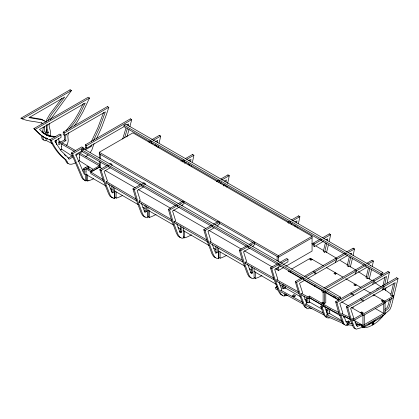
<?xml version="1.0" encoding="UTF-8"?>
<svg xmlns="http://www.w3.org/2000/svg" width="419" height="419" viewBox="0 0 419 419"><rect width="100%" height="100%" fill="white"/><g stroke="black" fill="none" stroke-linecap="round" stroke-linejoin="round"><path stroke-width="0.63" d="M55.507 142.732L55.408 140.648M43.078 136.426C41.816 139.511 46.902 143.864 46.179 137.851M41.769 135.499C41.612 137.086 41.649 139.904 43.791 139.993M56.706 144.78L56.549 140.878A4.578 2.645 -60 0 0 55.989 140.192M64.426 135.164L64.578 139.862L65.903 140.627L58.791 144.733L59.079 141.339L58.702 138.972A7.72 4.457 -60 0 0 58.435 138.422M388.031 271.638L389.392 272.219L387.098 283.071M396.699 277.828L398.05 278.457L392.205 302.968M227.905 175.2L227.962 174.891L229.293 175.655L227.648 183.501M192.515 154.768L192.572 154.459L193.903 155.224L192.462 162.09M298.501 216.162L298.558 215.858L299.889 216.628L298.464 223.432M329.261 234.142L329.318 233.86L330.643 234.624L329.229 241.339M372.025 260.487L373.397 261.021L372.271 266.437M353.128 248.436L353.18 248.174L354.511 248.938L353.112 255.517M370.354 266.002L370.516 265.237M384.904 277.116L382.856 286.114M225.956 182.04L226.412 179.871L224.223 181.139M296.558 222.955L297.008 220.844L294.861 222.08M351.421 254.066L351.614 253.165L349.949 254.129M159.309 135.615L159.372 135.316L160.702 136.086L159.141 143.005M189.231 160.844L189.451 159.812M190.556 161.608L191.017 159.445L188.828 160.707M327.323 240.867L327.752 238.846L326.097 239.804M393.42 283.935L390.691 295.316L392.016 296.081L393.116 295.453M44.1 131.362L43.613 133.441M368.416 268.04L366.038 277.881L367.363 278.645L368.416 278.038M369.741 268.804L367.363 278.645M223.987 184.177L223.584 185.968M225.113 185.853L225.317 184.941M294.389 225.977L294.594 225.076M295.72 226.742L295.924 225.841M188.377 164.657L188.587 163.745M189.707 165.421L189.912 164.515M325.364 242.952L323.29 251.484L324.615 252.248L325.631 251.662M326.689 243.717L324.615 252.248M350.782 256.957L348.435 266.589L347.11 265.824L349.252 257.093M371.663 269.192L369.233 279.127M46.111 131.362L45.592 133.567A15.152 8.747 -60 0 0 45.399 134.53L48.332 132.833A16.325 9.422 -60 0 0 48.101 131.959L47.509 130.094A18.86 10.889 -60 0 1 46.902 125.25A20.468 11.816 -60 0 1 46.069 131.367M157.266 142.45L157.748 140.344L155.58 141.596M191.415 166.704L191.619 165.84M226.82 187.125L227.025 186.261M297.427 228.009L297.631 227.15M352.489 258.266L350.315 267.023M328.396 245.01L326.563 252.421M42.288 132.671L42.769 130.597A16.053 9.265 -60 0 0 43.277 127.067M384.652 284.936L386.533 276.425L339.788 303.414L342.868 313.223L341.789 313.847L341.789 315.439M155.02 145.54L155.245 144.618M156.345 146.304L156.57 145.388M158.445 145.891L158.005 147.666M385.983 287.685L385.276 290.435M130.335 119.101L130.403 118.844L131.728 119.609L129.869 126.632M383.741 288.649L383.458 289.744L384.527 289.168M388.795 302.56L389.618 299.381M390.12 303.33L391.383 298.48M388.638 303.162L388.214 304.744A22.469 12.973 -60 0 1 387.753 306.284L387.182 307.551L385.291 309.081A23.804 13.743 -60 0 0 384.815 309.458M389.963 303.932L389.539 305.509A22.469 12.973 -60 0 1 389.083 307.048L388.492 308.342L386.617 309.845A23.804 13.743 -60 0 0 384.862 311.301M392.048 303.581L391.608 305.226A33.017 19.065 -60 0 1 391.336 306.174L389.974 309.4L387.764 311.563M392.016 296.081L395.175 282.668L350.603 308.405L353.762 318.173L352.667 318.801L352.667 320.399M128.083 125.899L128.602 123.972L126.899 124.951M125.925 128.13L122.704 138.967M127.256 128.9L124.637 137.783M129.047 129.581L126.878 136.929M66.123 134.337L65.626 137.27L65.903 140.627M107.458 106.683L108.835 107.285L106.51 114.319L101.628 127.46L96.7 138.307M103.551 112.528L97.926 127.622L91.195 141.905M45.294 137.935L40.067 134.64L33.86 128.612L88.184 97.245L89.514 98.009L82.889 112.025L77.405 121.568A35.463 20.473 -60 0 1 74.184 125.925M83.35 103.456L78.714 112.8L74.697 119.598A31.713 18.31 -60 0 1 72.047 123.217L66.207 130.508M50.369 119.797L50.531 119.452M93.537 140.559L99.748 127.198L105.368 111.847L64.563 135.405L63.232 134.635L63.232 132.085L107.51 106.52M96.354 138.993L96.527 138.652M50.709 119.106L71.455 90.556L70.13 89.792L20.95 118.184C27.748 121.835 35.961 121.018 43.021 123.542M68.857 132.582L68.711 132.849A4.578 2.645 -60 0 0 68.15 134.18L67.831 136.306L68.161 139.59A6.725 3.881 -60 0 1 67.223 144.225M69.889 90.137L70.13 89.792M61.986 98.203L49.913 114.104L47.054 118.991A11.905 6.872 -60 0 0 46.111 121.678M90.169 152.663L91.834 150.06L93.076 146.414A19.342 11.166 -60 0 1 94.092 143.617M69.297 128.843L73.377 123.987A31.713 18.31 -60 0 0 76.028 120.368L80.417 112.858L85.23 103.037L39.47 129.455L44.66 133.996L48.672 136.159A32.342 18.672 -60 0 0 51.61 136.741L55.146 136.845M383.196 315.727L380.646 318.634A24.564 14.183 -60 0 1 376.257 322.625L373.58 324.432L373.58 321.813M88.126 154.794L85.764 156.722M387.517 311.746L386.988 312.15A20.191 11.659 -60 0 0 384.935 313.899M22.275 118.949L71.455 90.556M33.86 128.612L35.186 129.377L89.514 98.009M45.54 132.975L47.017 132.121L48.347 132.891M46.231 135.164L47.556 134.394L50.992 136.379M68.067 163.515L66.799 162.766L65.683 160.697A19.342 11.166 -60 0 0 64.563 158.937C58.068 153.977 53.459 147.064 49.924 139.768L59.697 134.127L61.022 134.892L61.022 137.448L54.721 141.083L60.834 150.573L67.7 157.23M49.924 139.768L51.249 140.533L61.022 134.892M63.232 132.085L64.563 132.849L108.835 107.285M59.105 143.02L64.578 139.862M61.713 146.634L61.713 144.099L63.039 143.335L75.551 150.562M84.664 180.16L83.004 179.311L81.626 177.326L71.267 152.982L81.815 146.896L83.14 147.661L83.14 149.578M124.066 126.585L86.681 148.174L85.35 147.404L85.35 144.854L130.403 118.844M71.267 152.982L72.597 153.752L83.14 147.661M85.35 144.854L86.681 145.618L131.728 119.609M107.065 165.945L81.59 151.238L81.59 149.703L83.36 148.682L340.375 297.071L340.375 298.6L338.61 299.622L302.942 279.033M149.536 141.428L124.061 126.721L124.061 125.187L125.831 124.165L382.846 272.549L382.846 274.084L381.075 275.105L365.787 266.28M68.266 158.162L72.786 155.554M83.517 149.358L86.34 147.729M82.082 150.83L75.724 154.496L84.465 174.713L84.465 169.753L88.891 167.202L88.891 169.653M72.985 156.973L69.03 159.257A22.453 12.963 -60 0 0 67.716 157.209M75.808 155.344L82.585 151.432M85.408 149.798L91.059 146.54A22.453 12.963 -60 0 1 91.468 145.299M79.406 157.523L79.406 154.318L80.736 153.553L99.612 164.452M99.287 158.22L99.287 152.259L132.907 132.849L312.066 236.285L312.066 251.096L285.732 266.301M83.14 171.471L83.14 168.988L87.566 166.432L88.891 167.202M90.954 170.606L99.423 165.715M103.64 181.411L90.761 173.524L90.761 171.994L99.235 167.102M92.845 171.046L94.537 170.067M95.668 169.417L99.622 167.134M111.92 197.49L110.087 196.328L108.615 193.845L102.922 179.363L99.806 169.711L107.442 165.301L108.772 166.065L108.772 166.961L139.904 184.899M109.699 163.997L110.569 163.494L111.894 164.264L111.894 165.542M148.295 141.716L149.913 140.779L151.238 141.549L151.238 142.439M151.736 139.731L159.372 135.316M99.806 169.711L101.131 170.475L108.772 166.065M111.03 164.761L111.894 164.264M149.08 142.795L151.238 141.549M153.061 140.496L160.702 136.086M110.223 167.783L104.085 171.324L107.442 180.977L106.431 181.563L106.431 183.155M151.788 143.785L152.872 143.157M113.219 186.968L113.219 192.483L112.208 192.944A34.363 19.84 -60 0 1 111.925 192.311L108.668 183.978M144.34 216.775L142.549 215.429L140.999 212.533L136.034 199.25L132.959 188.88L140.622 184.454L141.947 185.219L141.947 186.115M142.444 183.402L143.743 182.653L145.074 183.417L145.074 184.695M180.929 161.184L183.087 159.938L184.418 160.702L184.418 161.598M185.46 158.565L192.572 154.459M132.959 188.88L134.284 189.645L141.947 185.219M143.769 184.166L145.074 183.417M182.26 161.949L184.418 160.702M186.785 159.335L193.903 155.224M143.942 186.623L137.17 190.535L140.281 200.329L139.265 200.916L139.265 202.508M184.449 163.237L186.088 162.289M144.11 211.427L145.074 210.872L146.399 211.637L146.399 206.122M146.399 211.637L144.906 212.36A32.493 18.761 -60 0 1 144.618 211.731L141.449 203.414M179.929 237.301L177.991 235.991L176.425 233.179L171.397 219.697L168.349 209.311L176.011 204.886L177.337 205.65L177.337 206.546M177.834 203.833L182.647 201.057L183.972 201.822L183.972 203.739L182.674 204.488L182.674 205.127L181.547 205.776M216.319 181.616L218.477 180.369L219.807 181.134L219.807 182.029M220.85 179.002L227.962 174.891M168.349 209.311L169.674 210.076L177.337 205.65M179.693 204.289L183.972 201.822M218.184 182.071L219.807 181.134M221.63 180.081L229.293 175.655M179.301 207.075L172.555 210.967L175.64 220.776L174.629 221.363L174.629 222.955M220.384 183.354L221.483 182.721M179.473 231.875L180.463 231.304L181.788 232.068L181.788 227.166M181.788 232.068L180.254 232.812A32.342 18.672 -60 0 1 179.966 232.184M215.581 257.727L213.585 256.564L211.925 253.741L206.824 240.092L203.775 229.722L211.401 225.317L212.726 226.082L212.726 226.978M213.224 224.265L218.037 221.489L219.362 222.253L219.362 224.17L218.063 224.919L218.063 225.558L216.942 226.202M203.775 229.722L205.101 230.487L212.726 226.082M215.083 224.725L219.362 222.253M214.14 227.821L207.981 231.377L211.071 241.187L210.055 241.768L210.055 243.366L242.748 262.001M217.178 246.985L217.178 252.505L215.743 253.333A30.797 17.781 -60 0 1 215.387 252.557L212.375 244.623M251.185 277.907L249.08 276.729L247.43 273.926L242.344 260.367L239.307 250.07L246.791 245.749L248.116 246.513L248.116 247.409M249.148 244.387L253.427 241.92L254.752 242.685L254.752 244.602L253.453 245.351L253.453 245.99L252.348 246.629M287.638 222.164L289.257 221.232L290.582 221.997L290.582 222.892M291.614 219.87L298.558 215.858M239.307 250.07L240.637 250.834L248.116 246.513M249.939 245.466L254.752 242.685M288.424 223.243L290.582 221.997M292.404 220.944L299.889 216.628M250.138 247.901L243.518 251.725L246.618 261.524L245.607 262.111L245.607 263.703M291.105 224.249L292.179 223.631M99.287 152.259L278.446 255.695L312.066 236.285M250.41 272.649L251.238 272.167L252.568 272.937L252.568 267.416M312.066 237.819L278.446 257.229L254.49 243.397M252.568 272.937L251.321 273.654A29.22 16.87 -60 0 1 250.887 272.743L247.744 264.489M282.663 295.254L280.473 294.342L278.714 291.687L273.507 277.965L270.485 267.825L277.755 263.63L279.08 264.394L279.08 265.29M279.578 262.577L286.627 258.502L287.958 259.272L287.958 261.823L282.987 264.693M323.337 241.396L314.496 246.503L313.171 245.733L313.171 243.182L320.221 239.108L321.551 239.878L321.551 240.768M322.604 237.735L329.318 233.86M270.485 267.825L271.811 268.589L279.08 264.394M280.903 263.342L287.958 259.272M313.171 243.182L314.496 243.947L321.551 239.878M323.929 238.5L330.643 234.624M280.777 265.971L274.702 269.48L277.839 279.258L276.823 279.845L276.823 281.437M275.419 268.762L278.446 270.506L283.49 267.594M291.493 269.103L310.296 258.251L323.51 265.876M288.817 271.386L289.697 270.878M290.194 272.182L291.079 271.674M312.312 259.413L310.987 260.178L309.604 259.382L310.935 258.617L310.935 260.147M277.97 290.189L275.733 288.932L275.733 287.397L277.43 286.418M306.54 307.986L304.681 306.954L303.178 304.419L298.265 291.53L295.28 281.605L302.083 277.677L303.414 278.441L303.414 279.337M304.451 276.31L344.554 253.155L345.879 253.924L345.879 254.815M346.377 252.102L353.18 248.174M302.837 303.932L280.887 291.828L280.845 290.294L281.835 289.718L279.038 282.369M285.768 287.507L283.532 288.801L282.155 288.005M295.28 281.605L296.605 282.369L303.414 278.441M305.776 277.074L345.879 253.924M348.226 252.568L354.511 248.938M305.048 280.049L299.501 283.254L302.68 293.007L301.654 293.599L301.654 295.196M307.818 278.452L347.733 255.407M293.929 294.772L292.158 295.793L293.929 296.814L295.699 295.793L293.929 294.772L293.929 296.301L293.043 296.814M348.435 266.589L349.462 265.997M314.522 286.229L315.407 285.721M336.64 273.46L335.315 274.225L333.938 273.429L335.263 272.664L335.263 274.194M301.722 293.593L307.918 296.909L309.411 296.05L321.991 303.309L322.929 302.769L324.311 303.566L323.374 304.11L331.968 309.07L338.777 312.296M323.814 288.115L364.457 264.651L365.787 265.416L365.787 266.311M366.808 263.294L372.072 260.251M301.722 295.123L307.918 298.443L309.411 297.579L321.991 304.843M306.535 302.02L306.535 297.961L307.86 298.731L310.076 297.453M325.144 288.88L365.787 265.416M368.133 264.059L373.397 261.021M322.017 290.048L322.017 291.708L323.348 292.472L325.338 291.32M327.26 290.21L367.164 267.175M309.541 301.879L307.86 302.848L306.483 302.052M333.053 296.924L333.938 296.416M323.122 291.713L323.122 302.686L324.453 303.456L325.778 302.686L325.778 291.713M334.43 297.726L335.315 297.212M356.548 284.951L355.223 285.721L353.84 284.925L355.171 284.155L355.171 285.69M326.16 317.303C322.504 315.266 322.688 309.966 320.692 306.645L322.017 305.88L323.348 306.645L323.348 303.356L323.625 304.11M320.692 306.645L322.017 307.415L323.348 306.645M81.59 149.703L338.61 298.092L340.375 297.071M124.061 125.187L381.075 273.57L382.846 272.549M342.957 323.541A24.066 13.895 -60 0 1 342.344 322.221L338.227 310.982L335.598 301.743L388.067 271.449M335.598 301.743L336.923 302.513L389.392 272.219M326.443 312.354L326.443 309.458L328.653 308.18M326.443 309.458L327.768 310.222L329.983 308.944M330.01 313.045L327.768 314.339L326.851 313.81M376.65 288.895L378.42 287.874M355.123 328.433L354.149 328.192L353.379 327.234A25.606 14.78 -60 0 1 352.85 326.071L348.948 315.523L346.403 306.745L396.725 277.692M346.403 306.745L347.733 307.509L398.05 278.457M352.128 307.939L353.453 307.174M372.915 295.934L374.246 295.17M348.137 324.547L347.063 325.165L347.063 323.573L350.237 321.724A33.373 19.269 -60 0 0 349.525 321.939L346.948 322.661L345.984 321.467A29.23 16.875 -60 0 1 345.733 320.886L344.308 317.052L343.669 317.419L343.669 315.868M360.476 312.763L361.807 311.993L363.184 312.794L361.859 313.559M347.885 321.567L348.912 320.959A33.373 19.269 -60 0 0 348.199 321.174L345.864 321.892M382.647 301.554L383.977 300.79M352.877 318.712L353.641 319.037L362.493 313.925L362.493 315.46L353.641 320.572L352.877 320.242M384.611 301.156L393.467 296.044L392.902 295.605M351.232 307.426L362.938 314.182L385.056 301.413L385.056 314.182L362.938 326.951L361.236 325.972M384.611 302.686L393.467 297.574L393.467 296.044M362.938 315.711L385.056 302.942M385.056 312.647L362.938 325.416L354.443 320.514M362.707 327.37L363.818 326.731M369.469 323.945L372.103 322.426M374.204 321.211L375.785 320.299M362.404 326.747L364.399 327.129L382.709 316.56L382.709 315.538M77.997 161.504L79.353 160.734L79.353 157.523M156.125 214.434L153.008 215.984A44.953 25.957 -60 0 1 150.871 216.885L150.824 216.901A27.528 15.896 -60 0 1 149.3 217.409L147.975 216.644L147.975 210.312M191.499 234.87L188.377 236.426A38.155 22.029 -60 0 1 184.826 237.824M226.538 255.433L223.783 256.795A45.053 26.015 -60 0 1 221.646 257.701L221.599 257.711A28.565 16.493 -60 0 1 220.237 258.177L218.755 257.455L218.755 251.154M261.969 275.602L259.225 276.959A37.029 21.379 -60 0 1 255.511 278.41M122.427 195.532L120.337 196.558A43.037 24.847 -60 0 1 117.781 197.632L117.577 197.7A24.747 14.288 -60 0 1 116.252 198.114L114.796 197.375L114.796 191.111M93.589 178.73L92.751 179.138A35.825 20.683 -60 0 1 88.922 180.673M75.661 162.724C72.995 164.316 67.904 165.788 67.009 161.467M60.216 149.866L60.415 149.787A11.428 6.599 -60 0 0 61.064 149.494A10.784 6.227 -60 0 0 61.535 149.237L61.661 146.634M348.451 324.903L345.78 325.505L344.292 324.301A24.066 13.895 -60 0 1 343.674 322.991M356.328 325.505L357.836 324.935A23.804 13.743 -60 0 1 360.419 324.17L361.807 324.94L361.807 326.359M311.925 308.159L311.542 308.279A33.237 19.19 -60 0 1 310.819 308.478L309.494 307.714A33.237 19.19 -60 0 0 309.845 307.619M183.883 236.934A38.155 22.029 -60 0 1 183.496 237.06L184.826 237.809M88.891 180.662L88.928 180.652A16.582 9.574 -60 0 1 87.492 180.956L86.042 180.201L86.042 174.534M254.563 277.525A37.029 21.379 -60 0 1 254.186 277.645L255.517 278.389M114.796 197.375L114.926 197.344A24.747 14.288 -60 0 0 115.471 197.192M329.292 318.047C323.835 318.697 324.254 310.594 322.017 307.415M361.807 324.94L361.744 324.95A23.804 13.743 -60 0 0 359.162 325.704L357.255 326.354M86.042 180.201L86.167 180.191A16.582 9.574 -60 0 0 86.461 180.149M285.056 294.091C285.465 298.653 280.112 294.416 279.887 292.095C276.933 284.354 273.759 276.671 271.811 268.589M114.743 188.283L114.665 198.381A11.083 6.4 -60 0 1 113.245 198.26L111.417 197.092L109.946 194.615L104.247 180.128L101.131 170.475M352.3 323.824L347.597 323.29M352.866 325.395L346.66 324.599M50.819 139.616L50.201 139.569A34.829 20.112 -60 0 1 47.295 138.956M180.804 237.442L180.17 237.358M344.612 324.756L343.716 324.437L342.962 323.536M355.836 324.154L359.371 324.667M145.184 216.969L144.571 216.848M85.989 171.685L85.989 180.924L84.334 180.076L82.952 178.096L72.597 153.752M29.094 117.194L41.167 119.158L44.021 120.74M21.929 118.477L20.95 118.184M357.192 326.343L356.485 325.306A29.885 17.252 -60 0 1 356.239 324.735L354.401 319.833M372.255 322.012L372.449 325.144L373.774 324.379L373.774 321.315M45.634 138.066L45.97 138.186A34.829 20.112 -60 0 0 46.3 138.296M47.295 138.951C42.377 137.113 38.731 133.08 35.186 129.377M342.69 321.787L326.857 314.837M343.229 323.515L326.857 316.366M55.837 136.494L50.28 135.976A32.342 18.672 -60 0 1 47.342 135.4L43.33 133.232M349.619 317.272L341.956 313.779M350.614 319.252L341.956 315.313M338.777 313.826L331.968 310.605L323.374 305.64M323.274 313.072L305.812 304M323.746 314.842L305.812 305.53M46.069 140.423L52.171 143.581M302.837 302.398L280.887 290.294M298.757 291.985L276.865 279.85M298.757 293.515L276.865 281.379M275.733 287.397L277.97 288.66M273.953 278.211L245.639 262.121M273.953 279.74L245.639 263.651M242.192 260.152L210.087 241.784M207.206 240.129L174.655 221.379M208.238 242.255L174.655 222.908M151.233 142.408L182.935 160.713M184.067 161.362L218.032 180.977M219.734 181.956L288.796 221.829M290.498 222.808L319.933 239.804M321.064 240.459L344.277 253.862M345.408 254.516L364.09 265.3M335.315 258.486L336.64 259.256L336.64 260.534L335.315 261.299L335.315 262.577M355.223 269.983L356.548 270.747L356.548 272.025L355.223 272.79L355.223 274.068M372.915 280.196L374.246 280.966L374.246 282.238L372.915 283.008L372.915 284.286M382.647 285.816L383.977 286.58L383.977 287.858L382.647 288.628L382.647 289.901M382.563 289.283L383.448 289.796M326.307 267.495L342.952 277.1M345.764 278.729L361.052 287.549M363.781 289.131L370.616 293.075M373.355 294.657L385.056 301.413M383.359 301.963L381.269 300.758L382.594 299.994L382.594 301.523M313.145 271.287L314.47 272.057L314.47 273.335L315.8 272.565L315.8 273.843M350.745 292.996L352.075 293.766L352.075 295.039L353.4 294.274L353.4 295.552M360.476 298.616L361.807 299.381L361.807 300.659L363.132 299.894L363.132 301.172M375.256 308.525L383.731 313.417L383.731 303.712M90.174 146.027L91.059 146.54M99.287 153.789L182.632 201.911M183.763 202.566L217.78 222.201M219.415 223.144L252.935 242.496M141.601 185.884L175.566 205.493M177.263 206.473L211.234 226.082M212.365 226.737L246.33 246.346M248.027 247.33L277.467 264.326M278.598 264.976L301.811 278.378M288.178 271.02L301.125 278.494M303.943 280.122L322.52 290.849M325.752 292.713L338.929 300.323M341.663 301.9L348.493 305.844M59.011 141.009L61.017 142.167M58.686 142.355L59.692 142.937M61.713 144.099L74.226 151.327M79.406 154.318L99.691 166.029M101.744 168.49L99.287 167.071L99.287 161.378M105.138 170.449L135.122 187.759M138.516 189.723L170.763 208.337M173.592 209.971L205.839 228.591M208.667 230.22L241.48 249.164M244.308 250.798L272.591 267.128M344.245 316.162L351.043 320.085M355.008 322.373L359.539 324.987M85.989 167.312L84.664 168.077M87.372 168.108L92.4 171.01M343.423 316.539L344.308 317.052M91.63 172.099L86.042 168.873L86.042 171.685M322.347 305.304L309.437 297.851L309.384 302.429M324.594 306.603L327.962 308.546M340.286 315.659L329.344 309.342L329.344 311.385M171.78 219.718L139.291 200.931M83.14 168.988L84.465 169.753M171.78 221.248L139.291 202.461M279.965 284.894L282.783 286.517M284.475 287.492L300.805 296.924M304.749 299.203L307.001 300.502M309.259 301.8L322.211 309.28M328.967 313.182L341.925 320.661M85.602 174.241L106.002 186.015M110.532 188.634L112.234 189.613M114.502 190.923L138.301 204.666M142.832 207.285L145.1 208.589M147.933 210.228L173.435 224.951M177.965 227.564L180.799 229.203M183.066 230.513L209.133 245.56M213.669 248.179L215.932 249.488M218.765 251.122L244.832 266.17M249.368 268.789L251.636 270.098M253.898 271.407L276.566 284.491M293.929 296.301L294.814 296.814M113.219 192.483L111.894 191.719L111.894 185.591M217.178 252.505L215.848 251.735L215.848 246.22M287.958 295.222A37.349 21.563 -60 0 1 286.428 295.741L285.109 294.95L285.109 293.693M85.104 180.416L85.989 180.924M284.171 295.479L285.056 295.992M113.858 197.862L114.743 198.376M136.426 199.261L106.457 181.579M136.426 200.795L106.457 183.108M316.183 246.168L323.767 250.641M311.794 243.591L313.443 244.555M325.589 251.719L336.902 258.465M340.149 260.424L347.608 264.97M103.1 179.552L90.761 171.994M41.308 122.521L42.193 123.233M92.772 169.156L79.222 160.66M349.394 266.07L355.139 269.647M358.308 271.648L366.583 277.001M61.441 149.038L71.722 155.784M368.301 278.137L371.768 280.479M374.801 282.558L381.295 287.109M384.359 289.299L391.089 294.227M42.953 132.954L41.774 132.027M64.605 154.857L64.28 154.59M64.762 154.988L65.071 155.245M65.223 155.376L65.961 156.03M65.877 159.723C59.414 154.721 54.774 147.839 51.249 140.533M382.379 315.978L382.709 316.56M179.966 232.184L176.808 223.866M343.669 322.997L339.552 311.752L336.923 302.513M303.911 296.16L306.729 303.44L305.739 304.011L305.739 305.608M324.206 305.629L327.014 312.967A22.181 12.806 -60 0 0 327.642 314.266L326.72 314.884L326.72 316.481M322.447 303.738L322.017 302.586L322.017 305.88M46.3 129.717L46.776 131.194A16.325 9.422 -60 0 1 47.007 132.069L47.017 132.121M296.605 282.369C298.496 290.152 301.58 297.542 304.424 305.006C304.603 307.337 309.819 311.369 309.384 306.865M134.284 189.645L137.359 200.02L142.565 213.868L144.241 216.602L146.388 217.718L147.923 217.707L147.923 207.442M240.637 250.834L243.675 261.131L248.834 274.88L250.499 277.593L252.636 278.693L254.087 278.687L254.087 268.736M205.101 230.487L208.149 240.857L213.329 254.694L215.099 257.517L217.283 258.554A12.523 7.233 -60 0 0 218.697 258.518M169.674 210.076L172.728 220.462L177.913 234.321L179.589 237.054L181.741 238.17L183.313 238.149L183.313 227.873M347.733 307.509L350.274 316.293L354.175 326.841A25.606 14.78 -60 0 0 354.704 328.004L356.082 329.198L358.79 328.428A20.191 11.659 -60 0 1 362.597 327.59L364.87 327.611A24.81 14.325 -60 0 0 369.521 326.521L372.198 325.228L372.255 322.578M44.571 127.077L44.555 126.826A8.778 5.07 -60 0 0 44.503 126.334M381.075 273.57L381.075 275.105M364.399 325.594L364.399 327.129M364.263 314.947L364.263 324.652M362.938 314.182L362.938 326.951M361.807 311.993L361.807 313.527M353.641 319.037L353.641 320.572M338.61 298.092L338.61 299.622M334.378 296.673L334.378 297.694M329.292 311.385L329.292 313.81M327.768 310.222L327.768 314.444M324.453 291.834L324.453 303.456M323.348 290.812L323.348 292.472M322.929 302.769L322.929 303.791M314.496 243.947L314.496 246.503M309.411 296.05L309.411 297.579M307.918 296.909L307.918 298.443M307.86 298.731L307.86 302.785M290.142 271.13L290.142 272.151M286.434 294.463L286.434 295.714M285.056 285.847L285.056 288.382M283.532 284.684L283.532 288.738M282.207 284.496L282.207 287.973M278.446 255.695L278.446 261.655M278.446 266.714L278.446 270.506M277.116 256.459L277.116 260.89M277.116 267.846L277.116 269.742M255.47 271.863L255.47 278.399M251.238 266.652L251.238 272.167M220.08 251.919L220.08 258.224M218.697 248.305L218.697 258.523M184.69 230.879L184.69 237.845M180.463 225.789L180.463 231.304M149.3 210.443L149.3 217.409M145.074 205.357L145.074 210.872M116.126 191.876L116.126 198.145M100.612 154.559L100.612 158.984M100.612 162.148L100.612 167.836M87.372 174.671L87.372 180.971M86.681 145.618L86.681 148.174M64.563 132.849L64.563 135.405M383.186 315.706A20.191 11.659 -60 0 1 384.752 314.072M369.134 324.07A21.374 12.34 -60 0 1 368.469 324.285M285.638 294.808A37.349 21.563 -60 0 1 285.103 294.976M148.52 216.476A27.528 15.896 -60 0 1 147.975 216.644M112.921 197.621A11.083 6.4 -60 0 1 112.276 197.569M112.035 197.522A11.083 6.4 -60 0 1 111.92 197.496M91.567 145.032A22.453 12.963 -60 0 1 91.667 144.754M65.888 159.707A19.342 11.166 -60 0 1 67.003 161.472M47.609 138.621A34.829 20.112 -60 0 1 46.954 138.48M67.166 144.209A5.515 3.184 -60 0 1 66.281 145.618M42.204 123.217A8.778 5.07 -60 0 1 42.476 123.579M44.037 120.724A11.905 6.872 -60 0 1 44.225 120.96M44.629 127.051A16.053 9.265 -60 0 1 44.074 131.367M50.086 136.254A4.557 2.629 -60 0 0 50.196 135.918L50.678 132.341L49.741 128.523A17.341 10.009 -60 0 1 49.075 124.218M49.18 124.16A8.778 5.07 -60 0 1 49.201 123.883M49.233 123.6A8.778 5.07 -60 0 1 49.269 123.312M46.975 125.213A11.905 6.872 -60 0 1 47.048 124.474M48.002 120.667A11.905 6.872 -60 0 1 48.368 119.755L51.547 114.445L64.73 96.993L29.005 117.624L42.492 119.923L45.352 121.505A11.905 6.872 -60 0 1 45.896 122.243M46.729 125.009A11.905 6.872 -60 0 1 46.755 125.339"/></g></svg>
